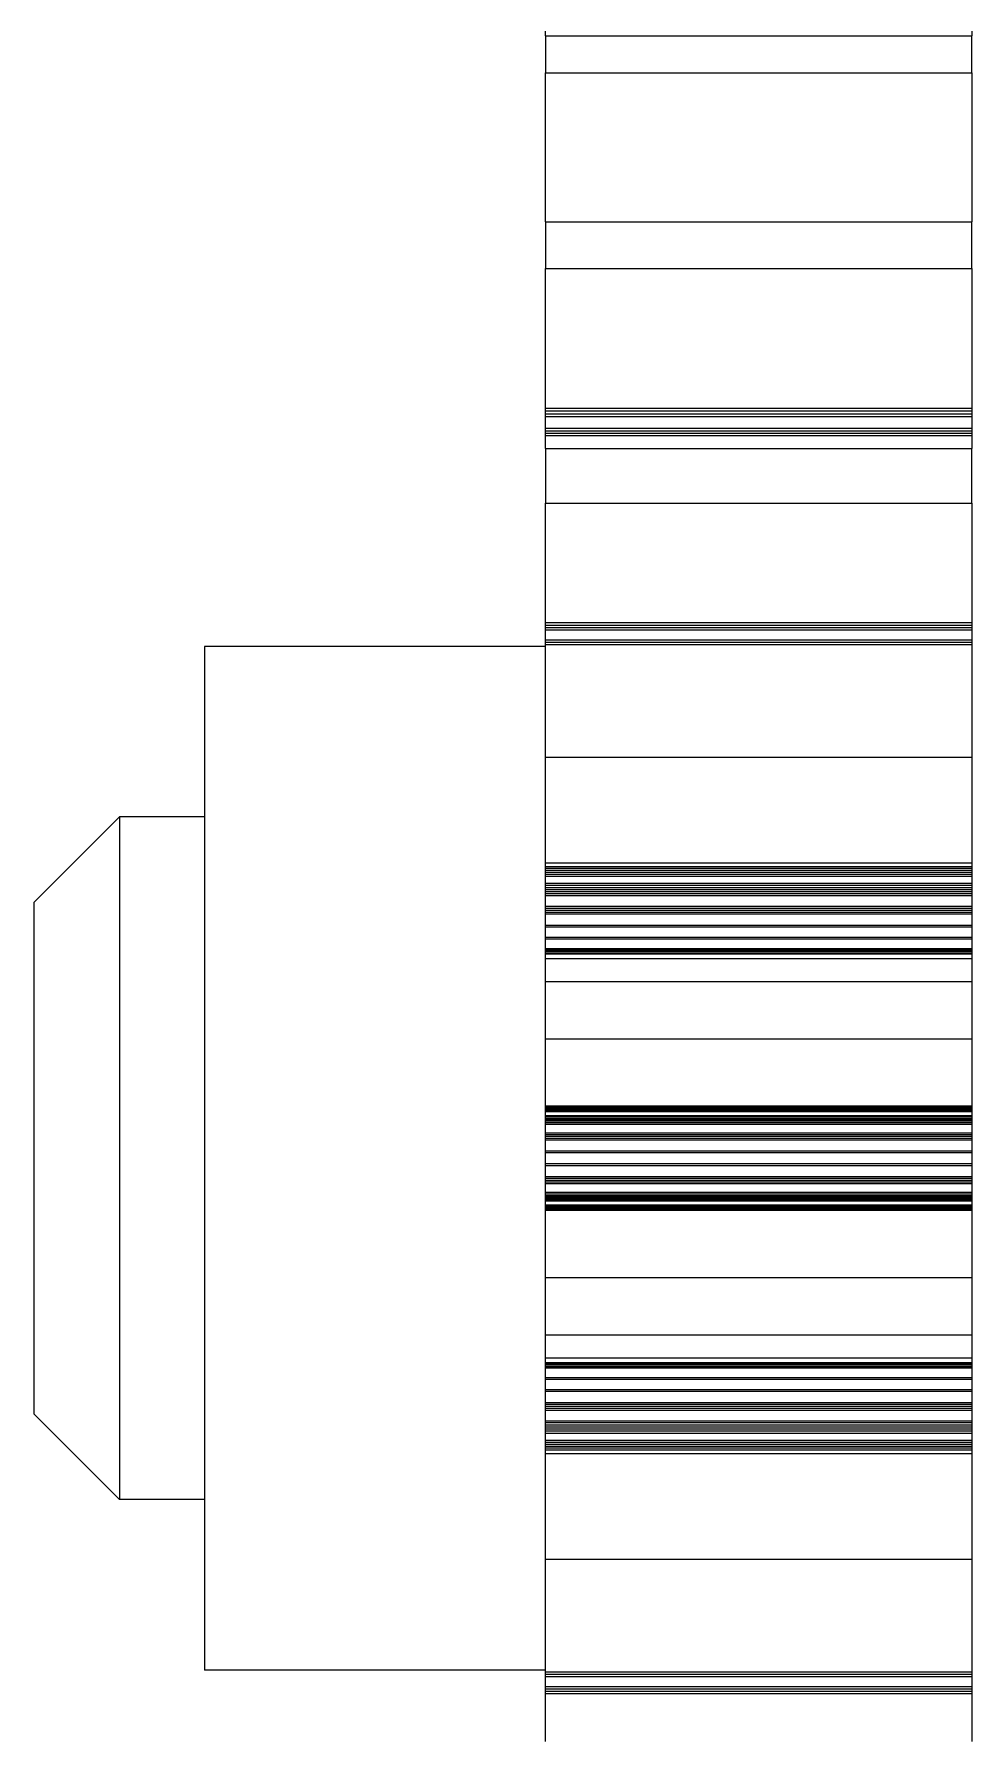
# Model space of a CAD drawing. Header units: millimetres. Extents: x 278858 to 279223, y 218711 to 219074.
# Drawn here: x 279146.13 to 279157.13, y 218914.02 to 218934.01 of the extents above; entities that cross this region are included whole.
import ezdxf

# ---------------------------------------------------------------- set-up
doc = ezdxf.new("R2010")
doc.units = ezdxf.units.MM
doc.header["$LTSCALE"] = 2
doc.layers.add('AM_9', color=251, linetype='Continuous', lineweight=15)

msp = doc.modelspace()

# ---------------------------------------------------------------- linework, layer by layer
at = {"layer": 'AM_9'}
for p, q in [((279152.131, 218933.995), (279152.131, 218934.039)), ((279152.131, 218933.986), (279152.131, 218933.995)), ((279152.131, 218933.986), (279152.131, 218933.552)), ((279152.131, 218933.986), (279157.131, 218933.986)), ((279157.131, 218934.039), (279157.131, 218933.995)), ((279157.131, 218933.995), (279157.131, 218933.986)), ((279157.131, 218933.552), (279157.131, 218933.986)), ((279152.131, 218933.48), (279152.131, 218933.552)), ((279152.131, 218933.552), (279157.131, 218933.552)), ((279152.131, 218933.409), (279152.131, 218933.48)), ((279157.131, 218933.552), (279157.131, 218933.48)), ((279157.131, 218933.48), (279157.131, 218933.409)), ((279152.131, 218933.34), (279152.131, 218933.409)), ((279152.131, 218933.272), (279152.131, 218933.34)), ((279157.131, 218933.409), (279157.131, 218933.34)), ((279157.131, 218933.34), (279157.131, 218933.272)), ((279152.131, 218933.206), (279152.131, 218933.272)), ((279152.131, 218933.141), (279152.131, 218933.206)), ((279152.131, 218933.077), (279152.131, 218933.141)), ((279152.131, 218933.015), (279152.131, 218933.077)), ((279157.131, 218933.272), (279157.131, 218933.206)), ((279157.131, 218933.206), (279157.131, 218933.141)), ((279157.131, 218933.141), (279157.131, 218933.077)), ((279157.131, 218933.077), (279157.131, 218933.015)), ((279152.131, 218932.954), (279152.131, 218933.015)), ((279152.131, 218932.895), (279152.131, 218932.954)), ((279152.131, 218932.837), (279152.131, 218932.895)), ((279157.131, 218933.015), (279157.131, 218932.954)), ((279157.131, 218932.954), (279157.131, 218932.895)), ((279157.131, 218932.895), (279157.131, 218932.837)), ((279152.131, 218932.781), (279152.131, 218932.837)), ((279152.131, 218932.726), (279152.131, 218932.781)), ((279152.131, 218932.673), (279152.131, 218932.726)), ((279157.131, 218932.837), (279157.131, 218932.781)), ((279157.131, 218932.781), (279157.131, 218932.726)), ((279157.131, 218932.726), (279157.131, 218932.673)), ((279152.131, 218932.621), (279152.131, 218932.673)), ((279152.131, 218932.57), (279152.131, 218932.621)), ((279152.131, 218932.521), (279152.131, 218932.57)), ((279152.131, 218932.474), (279152.131, 218932.521)), ((279157.131, 218932.673), (279157.131, 218932.621)), ((279157.131, 218932.621), (279157.131, 218932.57)), ((279157.131, 218932.57), (279157.131, 218932.521)), ((279157.131, 218932.521), (279157.131, 218932.474)), ((279152.131, 218932.427), (279152.131, 218932.474)), ((279152.131, 218932.382), (279152.131, 218932.427)), ((279152.131, 218932.339), (279152.131, 218932.382)), ((279152.131, 218932.297), (279152.131, 218932.339)), ((279152.131, 218932.256), (279152.131, 218932.297)), ((279157.131, 218932.474), (279157.131, 218932.427)), ((279157.131, 218932.427), (279157.131, 218932.382)), ((279157.131, 218932.382), (279157.131, 218932.339)), ((279157.131, 218932.339), (279157.131, 218932.297)), ((279157.131, 218932.297), (279157.131, 218932.256)), ((279152.131, 218932.217), (279152.131, 218932.256)), ((279152.131, 218932.179), (279152.131, 218932.217)), ((279152.131, 218932.143), (279152.131, 218932.179)), ((279152.131, 218932.108), (279152.131, 218932.143)), ((279152.131, 218932.074), (279152.131, 218932.108)), ((279157.131, 218932.256), (279157.131, 218932.217)), ((279157.131, 218932.217), (279157.131, 218932.179)), ((279157.131, 218932.179), (279157.131, 218932.143)), ((279157.131, 218932.143), (279157.131, 218932.108)), ((279157.131, 218932.108), (279157.131, 218932.074)), ((279152.131, 218932.042), (279152.131, 218932.074)), ((279152.131, 218932.011), (279152.131, 218932.042)), ((279152.131, 218931.982), (279152.131, 218932.011)), ((279152.131, 218931.953), (279152.131, 218931.982)), ((279152.131, 218931.926), (279152.131, 218931.953)), ((279152.131, 218931.901), (279152.131, 218931.926)), ((279152.131, 218931.877), (279152.131, 218931.901)), ((279157.131, 218932.074), (279157.131, 218932.042)), ((279157.131, 218932.042), (279157.131, 218932.011)), ((279157.131, 218932.011), (279157.131, 218931.982)), ((279157.131, 218931.982), (279157.131, 218931.953)), ((279157.131, 218931.953), (279157.131, 218931.926)), ((279157.131, 218931.926), (279157.131, 218931.901)), ((279157.131, 218931.901), (279157.131, 218931.877)), ((279152.131, 218931.854), (279152.131, 218931.877)), ((279152.131, 218931.832), (279152.131, 218931.854)), ((279152.131, 218931.812), (279152.131, 218931.832)), ((279152.131, 218931.806), (279152.131, 218931.812)), ((279152.131, 218931.806), (279152.131, 218931.258)), ((279152.131, 218931.806), (279157.131, 218931.806)), ((279157.131, 218931.877), (279157.131, 218931.854)), ((279157.131, 218931.854), (279157.131, 218931.832)), ((279157.131, 218931.832), (279157.131, 218931.812)), ((279157.131, 218931.812), (279157.131, 218931.806)), ((279157.131, 218931.258), (279157.131, 218931.806)), ((279152.131, 218931.189), (279152.131, 218931.258)), ((279152.131, 218931.258), (279157.131, 218931.258)), ((279152.131, 218931.123), (279152.131, 218931.189)), ((279152.131, 218931.058), (279152.131, 218931.123)), ((279157.131, 218931.258), (279157.131, 218931.189)), ((279157.131, 218931.189), (279157.131, 218931.123)), ((279157.131, 218931.123), (279157.131, 218931.058)), ((279152.131, 218930.994), (279152.131, 218931.058)), ((279152.131, 218930.932), (279152.131, 218930.994)), ((279152.131, 218930.871), (279152.131, 218930.932)), ((279157.131, 218931.058), (279157.131, 218930.994)), ((279157.131, 218930.994), (279157.131, 218930.932)), ((279157.131, 218930.932), (279157.131, 218930.871)), ((279152.131, 218930.812), (279152.131, 218930.871)), ((279152.131, 218930.754), (279152.131, 218930.812)), ((279152.131, 218930.698), (279152.131, 218930.754)), ((279152.131, 218930.643), (279152.131, 218930.698)), ((279157.131, 218930.871), (279157.131, 218930.812)), ((279157.131, 218930.812), (279157.131, 218930.754)), ((279157.131, 218930.754), (279157.131, 218930.698)), ((279157.131, 218930.698), (279157.131, 218930.643)), ((279152.131, 218930.59), (279152.131, 218930.643)), ((279152.131, 218930.538), (279152.131, 218930.59)), ((279152.131, 218930.488), (279152.131, 218930.538)), ((279152.131, 218930.439), (279152.131, 218930.488)), ((279157.131, 218930.643), (279157.131, 218930.59)), ((279157.131, 218930.59), (279157.131, 218930.538)), ((279157.131, 218930.538), (279157.131, 218930.488)), ((279157.131, 218930.488), (279157.131, 218930.439)), ((279152.131, 218930.391), (279152.131, 218930.439)), ((279152.131, 218930.345), (279152.131, 218930.391)), ((279152.131, 218930.301), (279152.131, 218930.345)), ((279152.131, 218930.257), (279152.131, 218930.301)), ((279157.131, 218930.439), (279157.131, 218930.391)), ((279157.131, 218930.391), (279157.131, 218930.345)), ((279157.131, 218930.345), (279157.131, 218930.301)), ((279157.131, 218930.301), (279157.131, 218930.257)), ((279152.131, 218930.215), (279152.131, 218930.257)), ((279152.131, 218930.175), (279152.131, 218930.215)), ((279152.131, 218930.136), (279152.131, 218930.175)), ((279152.131, 218930.098), (279152.131, 218930.136)), ((279152.131, 218930.062), (279152.131, 218930.098)), ((279157.131, 218930.257), (279157.131, 218930.215)), ((279157.131, 218930.215), (279157.131, 218930.175)), ((279157.131, 218930.175), (279157.131, 218930.136)), ((279157.131, 218930.136), (279157.131, 218930.098)), ((279157.131, 218930.098), (279157.131, 218930.062)), ((279152.131, 218930.027), (279152.131, 218930.062)), ((279152.131, 218929.993), (279152.131, 218930.027)), ((279152.131, 218929.961), (279152.131, 218929.993)), ((279152.131, 218929.93), (279152.131, 218929.961)), ((279152.131, 218929.9), (279152.131, 218929.93)), ((279152.131, 218929.872), (279152.131, 218929.9)), ((279157.131, 218930.062), (279157.131, 218930.027)), ((279157.131, 218930.027), (279157.131, 218929.993)), ((279157.131, 218929.993), (279157.131, 218929.961)), ((279157.131, 218929.961), (279157.131, 218929.93)), ((279157.131, 218929.93), (279157.131, 218929.9)), ((279157.131, 218929.9), (279157.131, 218929.872)), ((279152.131, 218929.844), (279152.131, 218929.872)), ((279152.131, 218929.818), (279152.131, 218929.844)), ((279152.131, 218929.794), (279152.131, 218929.818)), ((279152.131, 218929.77), (279152.131, 218929.794)), ((279152.131, 218929.748), (279152.131, 218929.77)), ((279152.131, 218929.727), (279152.131, 218929.748)), ((279152.131, 218929.707), (279152.131, 218929.727)), ((279152.131, 218929.689), (279152.131, 218929.707)), ((279152.131, 218929.671), (279152.131, 218929.689)), ((279157.131, 218929.872), (279157.131, 218929.844)), ((279157.131, 218929.844), (279157.131, 218929.818)), ((279157.131, 218929.818), (279157.131, 218929.794)), ((279157.131, 218929.794), (279157.131, 218929.77)), ((279157.131, 218929.77), (279157.131, 218929.748)), ((279157.131, 218929.748), (279157.131, 218929.727)), ((279157.131, 218929.727), (279157.131, 218929.707)), ((279157.131, 218929.707), (279157.131, 218929.689)), ((279157.131, 218929.689), (279157.131, 218929.671)), ((279152.131, 218929.655), (279152.131, 218929.671)), ((279152.131, 218929.622), (279152.131, 218929.655)), ((279152.131, 218929.587), (279152.131, 218929.622)), ((279152.131, 218929.622), (279157.131, 218929.622)), ((279152.131, 218929.554), (279152.131, 218929.587)), ((279152.131, 218929.587), (279157.131, 218929.587)), ((279152.131, 218929.522), (279152.131, 218929.554)), ((279152.131, 218929.554), (279157.131, 218929.554)), ((279152.131, 218929.418), (279152.131, 218929.522)), ((279152.131, 218929.522), (279157.131, 218929.522)), ((279157.131, 218929.671), (279157.131, 218929.655)), ((279157.131, 218929.655), (279157.131, 218929.622)), ((279157.131, 218929.622), (279157.131, 218929.587)), ((279157.131, 218929.587), (279157.131, 218929.554)), ((279157.131, 218929.554), (279157.131, 218929.522)), ((279157.131, 218929.522), (279157.131, 218929.418)), ((279152.131, 218929.386), (279152.131, 218929.418)), ((279152.131, 218929.355), (279152.131, 218929.386)), ((279152.131, 218929.386), (279157.131, 218929.386)), ((279152.131, 218929.327), (279152.131, 218929.355)), ((279152.131, 218929.355), (279157.131, 218929.355)), ((279152.131, 218929.301), (279152.131, 218929.327)), ((279152.131, 218929.327), (279157.131, 218929.327)), ((279152.131, 218929.147), (279152.131, 218929.301)), ((279152.131, 218929.301), (279157.131, 218929.301)), ((279157.131, 218929.418), (279157.131, 218929.386)), ((279157.131, 218929.386), (279157.131, 218929.355)), ((279157.131, 218929.355), (279157.131, 218929.327)), ((279157.131, 218929.327), (279157.131, 218929.301)), ((279157.131, 218929.301), (279157.131, 218929.147)), ((279152.131, 218929.146), (279152.131, 218929.147)), ((279152.131, 218929.147), (279157.131, 218929.147)), ((279152.131, 218929.146), (279152.131, 218928.507)), ((279152.131, 218929.146), (279157.131, 218929.146)), ((279157.131, 218929.147), (279157.131, 218929.146)), ((279157.131, 218928.507), (279157.131, 218929.146)), ((279152.131, 218928.446), (279152.131, 218928.507)), ((279152.131, 218928.507), (279157.131, 218928.507)), ((279157.131, 218928.507), (279157.131, 218928.446)), ((279152.131, 218928.386), (279152.131, 218928.446)), ((279152.131, 218928.328), (279152.131, 218928.386)), ((279152.131, 218928.271), (279152.131, 218928.328)), ((279157.131, 218928.446), (279157.131, 218928.386)), ((279157.131, 218928.386), (279157.131, 218928.328)), ((279157.131, 218928.328), (279157.131, 218928.271)), ((279152.131, 218928.216), (279152.131, 218928.271)), ((279152.131, 218928.163), (279152.131, 218928.216)), ((279152.131, 218928.11), (279152.131, 218928.163)), ((279152.131, 218928.06), (279152.131, 218928.11)), ((279157.131, 218928.271), (279157.131, 218928.216)), ((279157.131, 218928.216), (279157.131, 218928.163)), ((279157.131, 218928.163), (279157.131, 218928.11)), ((279157.131, 218928.11), (279157.131, 218928.06)), ((279152.131, 218914.028), (279152.131, 218928.06)), ((279152.131, 218927.962), (279152.131, 218928.01)), ((279152.131, 218927.916), (279152.131, 218927.962)), ((279152.131, 218927.871), (279152.131, 218927.916)), ((279157.131, 218928.06), (279157.131, 218928.01)), ((279157.131, 218928.01), (279157.131, 218927.962)), ((279157.131, 218927.962), (279157.131, 218927.916)), ((279157.131, 218927.916), (279157.131, 218927.871)), ((279152.131, 218927.827), (279152.131, 218927.871)), ((279152.131, 218927.785), (279152.131, 218927.827)), ((279152.131, 218927.744), (279152.131, 218927.785)), ((279152.131, 218927.704), (279152.131, 218927.744)), ((279152.131, 218927.666), (279152.131, 218927.704)), ((279157.131, 218927.871), (279157.131, 218914.29)), ((279157.131, 218927.827), (279157.131, 218927.785)), ((279157.131, 218927.785), (279157.131, 218927.744)), ((279157.131, 218927.744), (279157.131, 218927.704)), ((279157.131, 218927.704), (279157.131, 218927.666)), ((279152.131, 218927.629), (279152.131, 218927.666)), ((279152.131, 218927.593), (279152.131, 218927.629)), ((279152.131, 218927.559), (279152.131, 218927.593)), ((279152.131, 218927.526), (279152.131, 218927.559)), ((279152.131, 218927.494), (279152.131, 218927.526)), ((279152.131, 218927.464), (279152.131, 218927.494)), ((279157.131, 218927.666), (279157.131, 218927.629)), ((279157.131, 218927.629), (279157.131, 218927.593)), ((279157.131, 218927.593), (279157.131, 218927.559)), ((279157.131, 218927.559), (279157.131, 218927.526)), ((279157.131, 218927.526), (279157.131, 218927.494)), ((279157.131, 218927.494), (279157.131, 218927.464)), ((279152.131, 218927.434), (279152.131, 218927.464)), ((279152.131, 218927.406), (279152.131, 218927.434)), ((279152.131, 218927.379), (279152.131, 218927.406)), ((279152.131, 218927.354), (279152.131, 218927.379)), ((279152.131, 218927.329), (279152.131, 218927.354)), ((279152.131, 218927.306), (279152.131, 218927.329)), ((279152.131, 218927.284), (279152.131, 218927.306)), ((279152.131, 218927.262), (279152.131, 218927.284)), ((279157.131, 218927.464), (279157.131, 218927.434)), ((279157.131, 218927.434), (279157.131, 218927.406)), ((279157.131, 218927.406), (279157.131, 218927.379)), ((279157.131, 218927.379), (279157.131, 218927.354)), ((279157.131, 218927.354), (279157.131, 218927.329)), ((279157.131, 218927.329), (279157.131, 218927.306)), ((279157.131, 218927.306), (279157.131, 218927.284)), ((279157.131, 218927.284), (279157.131, 218927.262)), ((279152.131, 218927.242), (279152.131, 218927.262)), ((279152.131, 218927.223), (279152.131, 218927.242)), ((279152.131, 218927.206), (279152.131, 218927.223)), ((279152.131, 218927.189), (279152.131, 218927.206)), ((279152.131, 218927.173), (279152.131, 218927.189)), ((279152.131, 218927.158), (279152.131, 218927.173)), ((279152.131, 218927.144), (279152.131, 218927.158)), ((279152.131, 218927.131), (279152.131, 218927.144)), ((279152.131, 218927.106), (279152.131, 218927.131)), ((279152.131, 218927.077), (279152.131, 218927.106)), ((279152.131, 218927.106), (279157.131, 218927.106)), ((279157.131, 218927.262), (279157.131, 218927.242)), ((279157.131, 218927.242), (279157.131, 218927.223)), ((279157.131, 218927.223), (279157.131, 218927.206)), ((279157.131, 218927.206), (279157.131, 218927.189)), ((279157.131, 218927.189), (279157.131, 218927.173)), ((279157.131, 218927.173), (279157.131, 218927.158)), ((279157.131, 218927.158), (279157.131, 218927.144)), ((279157.131, 218927.144), (279157.131, 218927.131)), ((279157.131, 218927.131), (279157.131, 218927.106)), ((279157.131, 218927.106), (279157.131, 218927.077)), ((279152.131, 218927.049), (279152.131, 218927.077)), ((279152.131, 218927.077), (279157.131, 218927.077)), ((279152.131, 218927.023), (279152.131, 218927.049)), ((279152.131, 218927.049), (279157.131, 218927.049)), ((279152.131, 218926.932), (279152.131, 218927.023)), ((279152.131, 218927.023), (279157.131, 218927.023)), ((279152.131, 218926.904), (279152.131, 218926.932)), ((279152.131, 218926.876), (279152.131, 218926.904)), ((279152.131, 218926.904), (279157.131, 218926.904)), ((279157.131, 218927.077), (279157.131, 218927.049)), ((279157.131, 218927.049), (279157.131, 218927.023)), ((279157.131, 218927.023), (279157.131, 218926.932)), ((279157.131, 218926.932), (279157.131, 218926.904)), ((279157.131, 218926.904), (279157.131, 218926.876)), ((279148.131, 218926.828), (279148.131, 218914.828)), ((279152.131, 218926.828), (279148.131, 218926.828)), ((279148.131, 218926.828), (279148.131, 218914.828)), ((279152.131, 218926.85), (279152.131, 218926.876)), ((279152.131, 218926.876), (279157.131, 218926.876)), ((279152.131, 218926.828), (279152.131, 218926.85)), ((279152.131, 218926.85), (279157.131, 218926.85)), ((279157.131, 218926.876), (279157.131, 218926.85)), ((279157.131, 218926.85), (279157.131, 218926.828)), ((279152.131, 218925.53), (279157.131, 218925.53)), ((279152.131, 218925.53), (279157.131, 218925.53)), ((279152.131, 218925.53), (279157.131, 218925.53)), ((279152.131, 218925.53), (279157.131, 218925.53)), ((279146.131, 218923.828), (279147.131, 218924.828)), ((279146.131, 218923.828), (279147.131, 218924.828)), ((279146.131, 218923.828), (279147.131, 218924.828)), ((279147.131, 218924.828), (279147.131, 218916.828)), ((279148.131, 218924.828), (279147.131, 218924.828)), ((279147.131, 218924.828), (279147.131, 218916.828)), ((279148.131, 218924.828), (279147.131, 218924.828)), ((279147.131, 218924.828), (279147.131, 218916.828)), ((279152.131, 218924.289), (279157.131, 218924.289)), ((279152.131, 218924.289), (279157.131, 218924.289)), ((279152.131, 218924.289), (279157.131, 218924.289)), ((279152.131, 218924.289), (279157.131, 218924.289)), ((279152.131, 218924.248), (279157.131, 218924.248)), ((279152.131, 218924.248), (279157.131, 218924.248)), ((279152.131, 218924.248), (279157.131, 218924.248)), ((279152.131, 218924.248), (279157.131, 218924.248)), ((279152.131, 218924.226), (279157.131, 218924.226)), ((279152.131, 218924.226), (279157.131, 218924.226)), ((279152.131, 218924.226), (279157.131, 218924.226)), ((279152.131, 218924.226), (279157.131, 218924.226)), ((279152.131, 218924.203), (279157.131, 218924.203)), ((279152.131, 218924.203), (279157.131, 218924.203)), ((279152.131, 218924.203), (279157.131, 218924.203)), ((279152.131, 218924.203), (279157.131, 218924.203)), ((279152.131, 218924.18), (279157.131, 218924.18)), ((279152.131, 218924.18), (279157.131, 218924.18)), ((279152.131, 218924.18), (279157.131, 218924.18)), ((279152.131, 218924.18), (279157.131, 218924.18)), ((279152.131, 218924.156), (279157.131, 218924.156)), ((279152.131, 218924.156), (279157.131, 218924.156)), ((279152.131, 218924.156), (279157.131, 218924.156)), ((279152.131, 218924.156), (279157.131, 218924.156)), ((279152.131, 218924.133), (279157.131, 218924.133)), ((279152.131, 218924.133), (279157.131, 218924.133)), ((279152.131, 218924.133), (279157.131, 218924.133)), ((279152.131, 218924.133), (279157.131, 218924.133)), ((279152.131, 218924.052), (279157.131, 218924.052)), ((279152.131, 218924.052), (279157.131, 218924.052)), ((279152.131, 218924.052), (279157.131, 218924.052)), ((279152.131, 218924.052), (279157.131, 218924.052)), ((279152.131, 218924.027), (279157.131, 218924.027)), ((279152.131, 218924.027), (279157.131, 218924.027)), ((279152.131, 218924.027), (279157.131, 218924.027)), ((279152.131, 218924.027), (279157.131, 218924.027)), ((279152.131, 218924.002), (279157.131, 218924.002)), ((279152.131, 218924.002), (279157.131, 218924.002)), ((279152.131, 218924.002), (279157.131, 218924.002)), ((279152.131, 218924.002), (279157.131, 218924.002)), ((279152.131, 218923.977), (279157.131, 218923.977)), ((279152.131, 218923.977), (279157.131, 218923.977)), ((279152.131, 218923.977), (279157.131, 218923.977)), ((279152.131, 218923.977), (279157.131, 218923.977)), ((279152.131, 218923.953), (279157.131, 218923.953)), ((279152.131, 218923.953), (279157.131, 218923.953)), ((279152.131, 218923.953), (279157.131, 218923.953)), ((279152.131, 218923.953), (279157.131, 218923.953)), ((279152.131, 218923.929), (279157.131, 218923.929)), ((279152.131, 218923.929), (279157.131, 218923.929)), ((279152.131, 218923.929), (279157.131, 218923.929)), ((279152.131, 218923.929), (279157.131, 218923.929)), ((279152.131, 218923.906), (279157.131, 218923.906)), ((279152.131, 218923.906), (279157.131, 218923.906)), ((279152.131, 218923.906), (279157.131, 218923.906)), ((279152.131, 218923.906), (279157.131, 218923.906)), ((279146.131, 218917.828), (279146.131, 218923.828)), ((279152.131, 218923.784), (279157.131, 218923.784)), ((279152.131, 218923.784), (279157.131, 218923.784)), ((279152.131, 218923.784), (279157.131, 218923.784)), ((279152.131, 218923.784), (279157.131, 218923.784)), ((279152.131, 218923.759), (279157.131, 218923.759)), ((279152.131, 218923.759), (279157.131, 218923.759)), ((279152.131, 218923.759), (279157.131, 218923.759)), ((279152.131, 218923.759), (279157.131, 218923.759)), ((279152.131, 218923.736), (279157.131, 218923.736)), ((279152.131, 218923.736), (279157.131, 218923.736)), ((279152.131, 218923.736), (279157.131, 218923.736)), ((279152.131, 218923.736), (279157.131, 218923.736)), ((279152.131, 218923.713), (279157.131, 218923.713)), ((279152.131, 218923.713), (279157.131, 218923.713)), ((279152.131, 218923.713), (279157.131, 218923.713)), ((279152.131, 218923.713), (279157.131, 218923.713)), ((279152.131, 218923.692), (279157.131, 218923.692)), ((279152.131, 218923.692), (279157.131, 218923.692)), ((279152.131, 218923.692), (279157.131, 218923.692)), ((279152.131, 218923.692), (279157.131, 218923.692)), ((279152.131, 218923.561), (279157.131, 218923.561)), ((279152.131, 218923.561), (279157.131, 218923.561)), ((279152.131, 218923.561), (279157.131, 218923.561)), ((279152.131, 218923.561), (279157.131, 218923.561)), ((279152.131, 218923.54), (279157.131, 218923.54)), ((279152.131, 218923.54), (279157.131, 218923.54)), ((279152.131, 218923.54), (279157.131, 218923.54)), ((279152.131, 218923.54), (279157.131, 218923.54)), ((279152.131, 218923.419), (279157.131, 218923.419)), ((279152.131, 218923.419), (279157.131, 218923.419)), ((279152.131, 218923.419), (279157.131, 218923.419)), ((279152.131, 218923.419), (279157.131, 218923.419)), ((279152.131, 218923.399), (279157.131, 218923.399)), ((279152.131, 218923.399), (279157.131, 218923.399)), ((279152.131, 218923.399), (279157.131, 218923.399)), ((279152.131, 218923.399), (279157.131, 218923.399)), ((279152.131, 218923.288), (279157.131, 218923.288)), ((279152.131, 218923.288), (279157.131, 218923.288)), ((279152.131, 218923.288), (279157.131, 218923.288)), ((279152.131, 218923.288), (279157.131, 218923.288)), ((279152.131, 218923.27), (279157.131, 218923.27)), ((279152.131, 218923.27), (279157.131, 218923.27)), ((279152.131, 218923.27), (279157.131, 218923.27)), ((279152.131, 218923.27), (279157.131, 218923.27)), ((279152.131, 218923.253), (279157.131, 218923.253)), ((279152.131, 218923.253), (279157.131, 218923.253)), ((279152.131, 218923.253), (279157.131, 218923.253)), ((279152.131, 218923.253), (279157.131, 218923.253)), ((279152.131, 218923.237), (279157.131, 218923.237)), ((279152.131, 218923.237), (279157.131, 218923.237)), ((279152.131, 218923.237), (279157.131, 218923.237)), ((279152.131, 218923.237), (279157.131, 218923.237)), ((279152.131, 218923.223), (279157.131, 218923.223)), ((279152.131, 218923.223), (279157.131, 218923.223)), ((279152.131, 218923.223), (279157.131, 218923.223)), ((279152.131, 218923.223), (279157.131, 218923.223)), ((279152.131, 218923.168), (279157.131, 218923.168)), ((279152.131, 218923.168), (279157.131, 218923.168)), ((279152.131, 218923.168), (279157.131, 218923.168)), ((279152.131, 218923.168), (279157.131, 218923.168)), ((279152.131, 218922.899), (279157.131, 218922.899)), ((279152.131, 218922.899), (279157.131, 218922.899)), ((279152.131, 218922.899), (279157.131, 218922.899)), ((279152.131, 218922.899), (279157.131, 218922.899)), ((279152.131, 218922.228), (279157.131, 218922.228)), ((279152.131, 218922.228), (279157.131, 218922.228)), ((279152.131, 218922.228), (279157.131, 218922.228)), ((279152.131, 218922.228), (279157.131, 218922.228)), ((279152.131, 218921.44), (279157.131, 218921.44)), ((279152.131, 218921.44), (279157.131, 218921.44)), ((279152.131, 218921.44), (279157.131, 218921.44)), ((279152.131, 218921.44), (279157.131, 218921.44)), ((279152.131, 218921.429), (279157.131, 218921.429)), ((279152.131, 218921.429), (279157.131, 218921.429)), ((279152.131, 218921.429), (279157.131, 218921.429)), ((279152.131, 218921.429), (279157.131, 218921.429)), ((279152.131, 218921.421), (279157.131, 218921.421)), ((279152.131, 218921.421), (279157.131, 218921.421)), ((279152.131, 218921.421), (279157.131, 218921.421)), ((279152.131, 218921.421), (279157.131, 218921.421)), ((279152.131, 218921.412), (279157.131, 218921.412)), ((279152.131, 218921.412), (279157.131, 218921.412)), ((279152.131, 218921.412), (279157.131, 218921.412)), ((279152.131, 218921.412), (279157.131, 218921.412)), ((279152.131, 218921.401), (279157.131, 218921.401)), ((279152.131, 218921.401), (279157.131, 218921.401)), ((279152.131, 218921.401), (279157.131, 218921.401)), ((279152.131, 218921.401), (279157.131, 218921.401)), ((279152.131, 218921.389), (279157.131, 218921.389)), ((279152.131, 218921.389), (279157.131, 218921.389)), ((279152.131, 218921.389), (279157.131, 218921.389)), ((279152.131, 218921.389), (279157.131, 218921.389)), ((279152.131, 218921.377), (279157.131, 218921.377)), ((279152.131, 218921.377), (279157.131, 218921.377)), ((279152.131, 218921.377), (279157.131, 218921.377)), ((279152.131, 218921.377), (279157.131, 218921.377)), ((279152.131, 218921.33), (279157.131, 218921.33)), ((279152.131, 218921.33), (279157.131, 218921.33)), ((279152.131, 218921.33), (279157.131, 218921.33)), ((279152.131, 218921.33), (279157.131, 218921.33)), ((279152.131, 218921.315), (279157.131, 218921.315)), ((279152.131, 218921.315), (279157.131, 218921.315)), ((279152.131, 218921.315), (279157.131, 218921.315)), ((279152.131, 218921.315), (279157.131, 218921.315)), ((279152.131, 218921.299), (279157.131, 218921.299)), ((279152.131, 218921.299), (279157.131, 218921.299)), ((279152.131, 218921.299), (279157.131, 218921.299)), ((279152.131, 218921.299), (279157.131, 218921.299)), ((279152.131, 218921.282), (279157.131, 218921.282)), ((279152.131, 218921.282), (279157.131, 218921.282)), ((279152.131, 218921.282), (279157.131, 218921.282)), ((279152.131, 218921.282), (279157.131, 218921.282)), ((279152.131, 218921.264), (279157.131, 218921.264)), ((279152.131, 218921.264), (279157.131, 218921.264)), ((279152.131, 218921.264), (279157.131, 218921.264)), ((279152.131, 218921.264), (279157.131, 218921.264)), ((279152.131, 218921.246), (279157.131, 218921.246)), ((279152.131, 218921.246), (279157.131, 218921.246)), ((279152.131, 218921.246), (279157.131, 218921.246)), ((279152.131, 218921.246), (279157.131, 218921.246)), ((279152.131, 218921.227), (279157.131, 218921.227)), ((279152.131, 218921.227), (279157.131, 218921.227)), ((279152.131, 218921.227), (279157.131, 218921.227)), ((279152.131, 218921.227), (279157.131, 218921.227)), ((279152.131, 218921.127), (279157.131, 218921.127)), ((279152.131, 218921.127), (279157.131, 218921.127)), ((279152.131, 218921.127), (279157.131, 218921.127)), ((279152.131, 218921.127), (279157.131, 218921.127)), ((279152.131, 218921.106), (279157.131, 218921.106)), ((279152.131, 218921.106), (279157.131, 218921.106)), ((279152.131, 218921.106), (279157.131, 218921.106)), ((279152.131, 218921.106), (279157.131, 218921.106)), ((279152.131, 218921.086), (279157.131, 218921.086)), ((279152.131, 218921.086), (279157.131, 218921.086)), ((279152.131, 218921.086), (279157.131, 218921.086)), ((279152.131, 218921.086), (279157.131, 218921.086)), ((279152.131, 218921.064), (279157.131, 218921.064)), ((279152.131, 218921.064), (279157.131, 218921.064)), ((279152.131, 218921.064), (279157.131, 218921.064)), ((279152.131, 218921.064), (279157.131, 218921.064)), ((279152.131, 218921.043), (279157.131, 218921.043)), ((279152.131, 218921.043), (279157.131, 218921.043)), ((279152.131, 218921.043), (279157.131, 218921.043)), ((279152.131, 218921.043), (279157.131, 218921.043)), ((279152.131, 218920.915), (279157.131, 218920.915)), ((279152.131, 218920.915), (279157.131, 218920.915)), ((279152.131, 218920.915), (279157.131, 218920.915)), ((279152.131, 218920.915), (279157.131, 218920.915)), ((279152.131, 218920.893), (279157.131, 218920.893)), ((279152.131, 218920.893), (279157.131, 218920.893)), ((279152.131, 218920.893), (279157.131, 218920.893)), ((279152.131, 218920.893), (279157.131, 218920.893)), ((279152.131, 218920.764), (279157.131, 218920.764)), ((279152.131, 218920.764), (279157.131, 218920.764)), ((279152.131, 218920.764), (279157.131, 218920.764)), ((279152.131, 218920.764), (279157.131, 218920.764)), ((279152.131, 218920.742), (279157.131, 218920.742)), ((279152.131, 218920.742), (279157.131, 218920.742)), ((279152.131, 218920.742), (279157.131, 218920.742)), ((279152.131, 218920.742), (279157.131, 218920.742)), ((279152.131, 218920.614), (279157.131, 218920.614)), ((279152.131, 218920.614), (279157.131, 218920.614)), ((279152.131, 218920.614), (279157.131, 218920.614)), ((279152.131, 218920.614), (279157.131, 218920.614)), ((279152.131, 218920.592), (279157.131, 218920.592)), ((279152.131, 218920.592), (279157.131, 218920.592)), ((279152.131, 218920.592), (279157.131, 218920.592)), ((279152.131, 218920.592), (279157.131, 218920.592)), ((279152.131, 218920.571), (279157.131, 218920.571)), ((279152.131, 218920.571), (279157.131, 218920.571)), ((279152.131, 218920.571), (279157.131, 218920.571)), ((279152.131, 218920.571), (279157.131, 218920.571)), ((279152.131, 218920.55), (279157.131, 218920.55)), ((279152.131, 218920.55), (279157.131, 218920.55)), ((279152.131, 218920.55), (279157.131, 218920.55)), ((279152.131, 218920.55), (279157.131, 218920.55)), ((279152.131, 218920.53), (279157.131, 218920.53)), ((279152.131, 218920.53), (279157.131, 218920.53)), ((279152.131, 218920.53), (279157.131, 218920.53)), ((279152.131, 218920.53), (279157.131, 218920.53)), ((279152.131, 218920.429), (279157.131, 218920.429)), ((279152.131, 218920.429), (279157.131, 218920.429)), ((279152.131, 218920.429), (279157.131, 218920.429)), ((279152.131, 218920.429), (279157.131, 218920.429)), ((279152.131, 218920.411), (279157.131, 218920.411)), ((279152.131, 218920.411), (279157.131, 218920.411)), ((279152.131, 218920.411), (279157.131, 218920.411)), ((279152.131, 218920.411), (279157.131, 218920.411)), ((279152.131, 218920.392), (279157.131, 218920.392)), ((279152.131, 218920.392), (279157.131, 218920.392)), ((279152.131, 218920.392), (279157.131, 218920.392)), ((279152.131, 218920.392), (279157.131, 218920.392)), ((279152.131, 218920.375), (279157.131, 218920.375)), ((279152.131, 218920.375), (279157.131, 218920.375)), ((279152.131, 218920.375), (279157.131, 218920.375)), ((279152.131, 218920.375), (279157.131, 218920.375)), ((279152.131, 218920.358), (279157.131, 218920.358)), ((279152.131, 218920.358), (279157.131, 218920.358)), ((279152.131, 218920.358), (279157.131, 218920.358)), ((279152.131, 218920.358), (279157.131, 218920.358)), ((279152.131, 218920.342), (279157.131, 218920.342)), ((279152.131, 218920.342), (279157.131, 218920.342)), ((279152.131, 218920.342), (279157.131, 218920.342)), ((279152.131, 218920.342), (279157.131, 218920.342)), ((279152.131, 218920.327), (279157.131, 218920.327)), ((279152.131, 218920.327), (279157.131, 218920.327)), ((279152.131, 218920.327), (279157.131, 218920.327)), ((279152.131, 218920.327), (279157.131, 218920.327)), ((279152.131, 218920.28), (279157.131, 218920.28)), ((279152.131, 218920.28), (279157.131, 218920.28)), ((279152.131, 218920.28), (279157.131, 218920.28)), ((279152.131, 218920.28), (279157.131, 218920.28)), ((279152.131, 218920.267), (279157.131, 218920.267)), ((279152.131, 218920.267), (279157.131, 218920.267)), ((279152.131, 218920.267), (279157.131, 218920.267)), ((279152.131, 218920.267), (279157.131, 218920.267)), ((279152.131, 218920.256), (279157.131, 218920.256)), ((279152.131, 218920.256), (279157.131, 218920.256)), ((279152.131, 218920.256), (279157.131, 218920.256)), ((279152.131, 218920.256), (279157.131, 218920.256)), ((279152.131, 218920.245), (279157.131, 218920.245)), ((279152.131, 218920.245), (279157.131, 218920.245)), ((279152.131, 218920.245), (279157.131, 218920.245)), ((279152.131, 218920.245), (279157.131, 218920.245)), ((279152.131, 218920.236), (279157.131, 218920.236)), ((279152.131, 218920.236), (279157.131, 218920.236)), ((279152.131, 218920.236), (279157.131, 218920.236)), ((279152.131, 218920.236), (279157.131, 218920.236)), ((279152.131, 218920.228), (279157.131, 218920.228)), ((279152.131, 218920.228), (279157.131, 218920.228)), ((279152.131, 218920.228), (279157.131, 218920.228)), ((279152.131, 218920.228), (279157.131, 218920.228)), ((279152.131, 218920.217), (279157.131, 218920.217)), ((279152.131, 218920.217), (279157.131, 218920.217)), ((279152.131, 218920.217), (279157.131, 218920.217)), ((279152.131, 218920.217), (279157.131, 218920.217)), ((279152.131, 218919.429), (279157.131, 218919.429)), ((279152.131, 218919.429), (279157.131, 218919.429)), ((279152.131, 218919.429), (279157.131, 218919.429)), ((279152.131, 218919.429), (279157.131, 218919.429)), ((279152.131, 218918.757), (279157.131, 218918.757)), ((279152.131, 218918.757), (279157.131, 218918.757)), ((279152.131, 218918.757), (279157.131, 218918.757)), ((279152.131, 218918.757), (279157.131, 218918.757)), ((279152.131, 218918.488), (279157.131, 218918.488)), ((279152.131, 218918.488), (279157.131, 218918.488)), ((279152.131, 218918.488), (279157.131, 218918.488)), ((279152.131, 218918.488), (279157.131, 218918.488)), ((279152.131, 218918.434), (279157.131, 218918.434)), ((279152.131, 218918.434), (279157.131, 218918.434)), ((279152.131, 218918.434), (279157.131, 218918.434)), ((279152.131, 218918.434), (279157.131, 218918.434)), ((279152.131, 218918.42), (279157.131, 218918.42)), ((279152.131, 218918.42), (279157.131, 218918.42)), ((279152.131, 218918.42), (279157.131, 218918.42)), ((279152.131, 218918.42), (279157.131, 218918.42)), ((279152.131, 218918.404), (279157.131, 218918.404)), ((279152.131, 218918.404), (279157.131, 218918.404)), ((279152.131, 218918.404), (279157.131, 218918.404)), ((279152.131, 218918.404), (279157.131, 218918.404)), ((279152.131, 218918.387), (279157.131, 218918.387)), ((279152.131, 218918.387), (279157.131, 218918.387)), ((279152.131, 218918.387), (279157.131, 218918.387)), ((279152.131, 218918.387), (279157.131, 218918.387)), ((279152.131, 218918.369), (279157.131, 218918.369)), ((279152.131, 218918.369), (279157.131, 218918.369)), ((279152.131, 218918.369), (279157.131, 218918.369)), ((279152.131, 218918.369), (279157.131, 218918.369)), ((279152.131, 218918.258), (279157.131, 218918.258)), ((279152.131, 218918.258), (279157.131, 218918.258)), ((279152.131, 218918.258), (279157.131, 218918.258)), ((279152.131, 218918.258), (279157.131, 218918.258)), ((279152.131, 218918.238), (279157.131, 218918.238)), ((279152.131, 218918.238), (279157.131, 218918.238)), ((279152.131, 218918.238), (279157.131, 218918.238)), ((279152.131, 218918.238), (279157.131, 218918.238)), ((279152.131, 218918.117), (279157.131, 218918.117)), ((279152.131, 218918.117), (279157.131, 218918.117)), ((279152.131, 218918.117), (279157.131, 218918.117)), ((279152.131, 218918.117), (279157.131, 218918.117)), ((279152.131, 218918.096), (279157.131, 218918.096)), ((279152.131, 218918.096), (279157.131, 218918.096)), ((279152.131, 218918.096), (279157.131, 218918.096)), ((279152.131, 218918.096), (279157.131, 218918.096)), ((279152.131, 218917.965), (279157.131, 218917.965)), ((279152.131, 218917.965), (279157.131, 218917.965)), ((279152.131, 218917.965), (279157.131, 218917.965)), ((279152.131, 218917.965), (279157.131, 218917.965)), ((279152.131, 218917.943), (279157.131, 218917.943)), ((279152.131, 218917.943), (279157.131, 218917.943)), ((279152.131, 218917.943), (279157.131, 218917.943)), ((279152.131, 218917.943), (279157.131, 218917.943)), ((279152.131, 218917.921), (279157.131, 218917.921)), ((279152.131, 218917.921), (279157.131, 218917.921)), ((279152.131, 218917.921), (279157.131, 218917.921)), ((279152.131, 218917.921), (279157.131, 218917.921)), ((279152.131, 218917.897), (279157.131, 218917.897)), ((279152.131, 218917.897), (279157.131, 218917.897)), ((279152.131, 218917.897), (279157.131, 218917.897)), ((279152.131, 218917.897), (279157.131, 218917.897)), ((279146.131, 218917.828), (279147.131, 218916.828)), ((279146.131, 218917.828), (279147.131, 218916.828)), ((279146.131, 218917.828), (279147.131, 218916.828)), ((279152.131, 218917.873), (279157.131, 218917.873)), ((279152.131, 218917.873), (279157.131, 218917.873)), ((279152.131, 218917.873), (279157.131, 218917.873)), ((279152.131, 218917.873), (279157.131, 218917.873)), ((279152.131, 218917.751), (279157.131, 218917.751)), ((279152.131, 218917.751), (279157.131, 218917.751)), ((279152.131, 218917.751), (279157.131, 218917.751)), ((279152.131, 218917.751), (279157.131, 218917.751)), ((279152.131, 218917.728), (279157.131, 218917.728)), ((279152.131, 218917.728), (279157.131, 218917.728)), ((279152.131, 218917.728), (279157.131, 218917.728)), ((279152.131, 218917.728), (279157.131, 218917.728)), ((279152.131, 218917.704), (279157.131, 218917.704)), ((279152.131, 218917.704), (279157.131, 218917.704)), ((279152.131, 218917.704), (279157.131, 218917.704)), ((279152.131, 218917.704), (279157.131, 218917.704)), ((279152.131, 218917.68), (279157.131, 218917.68)), ((279152.131, 218917.68), (279157.131, 218917.68)), ((279152.131, 218917.68), (279157.131, 218917.68)), ((279152.131, 218917.68), (279157.131, 218917.68)), ((279152.131, 218917.655), (279157.131, 218917.655)), ((279152.131, 218917.655), (279157.131, 218917.655)), ((279152.131, 218917.655), (279157.131, 218917.655)), ((279152.131, 218917.655), (279157.131, 218917.655)), ((279152.131, 218917.63), (279157.131, 218917.63)), ((279152.131, 218917.63), (279157.131, 218917.63)), ((279152.131, 218917.63), (279157.131, 218917.63)), ((279152.131, 218917.63), (279157.131, 218917.63)), ((279152.131, 218917.605), (279157.131, 218917.605)), ((279152.131, 218917.605), (279157.131, 218917.605)), ((279152.131, 218917.605), (279157.131, 218917.605)), ((279152.131, 218917.605), (279157.131, 218917.605)), ((279152.131, 218917.524), (279157.131, 218917.524)), ((279152.131, 218917.524), (279157.131, 218917.524)), ((279152.131, 218917.524), (279157.131, 218917.524)), ((279152.131, 218917.524), (279157.131, 218917.524)), ((279152.131, 218917.5), (279157.131, 218917.5)), ((279152.131, 218917.5), (279157.131, 218917.5)), ((279152.131, 218917.5), (279157.131, 218917.5)), ((279152.131, 218917.5), (279157.131, 218917.5)), ((279152.131, 218917.477), (279157.131, 218917.477)), ((279152.131, 218917.477), (279157.131, 218917.477)), ((279152.131, 218917.477), (279157.131, 218917.477)), ((279152.131, 218917.477), (279157.131, 218917.477)), ((279152.131, 218917.454), (279157.131, 218917.454)), ((279152.131, 218917.454), (279157.131, 218917.454)), ((279152.131, 218917.454), (279157.131, 218917.454)), ((279152.131, 218917.454), (279157.131, 218917.454)), ((279152.131, 218917.431), (279157.131, 218917.431)), ((279152.131, 218917.431), (279157.131, 218917.431)), ((279152.131, 218917.431), (279157.131, 218917.431)), ((279152.131, 218917.431), (279157.131, 218917.431)), ((279152.131, 218917.408), (279157.131, 218917.408)), ((279152.131, 218917.408), (279157.131, 218917.408)), ((279152.131, 218917.408), (279157.131, 218917.408)), ((279152.131, 218917.408), (279157.131, 218917.408)), ((279152.131, 218917.368), (279157.131, 218917.368)), ((279152.131, 218917.368), (279157.131, 218917.368)), ((279152.131, 218917.368), (279157.131, 218917.368)), ((279152.131, 218917.368), (279157.131, 218917.368)), ((279148.131, 218916.828), (279147.131, 218916.828)), ((279148.131, 218916.828), (279147.131, 218916.828)), ((279152.131, 218916.126), (279157.131, 218916.126)), ((279152.131, 218916.126), (279157.131, 218916.126)), ((279152.131, 218916.126), (279157.131, 218916.126)), ((279152.131, 218916.126), (279157.131, 218916.126)), ((279152.131, 218914.828), (279148.131, 218914.828)), ((279152.131, 218914.807), (279152.131, 218914.828)), ((279152.131, 218914.781), (279152.131, 218914.807)), ((279152.131, 218914.807), (279157.131, 218914.807)), ((279152.131, 218914.753), (279152.131, 218914.781)), ((279152.131, 218914.781), (279157.131, 218914.781)), ((279152.131, 218914.725), (279152.131, 218914.753)), ((279152.131, 218914.753), (279157.131, 218914.753)), ((279152.131, 218914.634), (279152.131, 218914.725)), ((279157.131, 218914.828), (279157.131, 218914.807)), ((279157.131, 218914.807), (279157.131, 218914.781)), ((279157.131, 218914.781), (279157.131, 218914.753)), ((279157.131, 218914.753), (279157.131, 218914.725)), ((279157.131, 218914.725), (279157.131, 218914.634)), ((279152.131, 218914.607), (279152.131, 218914.634)), ((279152.131, 218914.634), (279157.131, 218914.634)), ((279152.131, 218914.58), (279152.131, 218914.607)), ((279152.131, 218914.607), (279157.131, 218914.607)), ((279152.131, 218914.551), (279152.131, 218914.58)), ((279152.131, 218914.58), (279157.131, 218914.58)), ((279152.131, 218914.525), (279152.131, 218914.551)), ((279152.131, 218914.551), (279157.131, 218914.551)), ((279152.131, 218914.512), (279152.131, 218914.525)), ((279152.131, 218914.499), (279152.131, 218914.512)), ((279152.131, 218914.484), (279152.131, 218914.499)), ((279157.131, 218914.634), (279157.131, 218914.607)), ((279157.131, 218914.607), (279157.131, 218914.58)), ((279157.131, 218914.58), (279157.131, 218914.551)), ((279157.131, 218914.551), (279157.131, 218914.525)), ((279157.131, 218914.525), (279157.131, 218914.512)), ((279157.131, 218914.512), (279157.131, 218914.499)), ((279157.131, 218914.499), (279157.131, 218914.484)), ((279152.131, 218914.468), (279152.131, 218914.484)), ((279152.131, 218914.451), (279152.131, 218914.468)), ((279152.131, 218914.433), (279152.131, 218914.451)), ((279152.131, 218914.414), (279152.131, 218914.433)), ((279152.131, 218914.394), (279152.131, 218914.414)), ((279152.131, 218914.373), (279152.131, 218914.394)), ((279152.131, 218914.351), (279152.131, 218914.373)), ((279152.131, 218914.328), (279152.131, 218914.351)), ((279152.131, 218914.303), (279152.131, 218914.328)), ((279152.131, 218914.277), (279152.131, 218914.303)), ((279157.131, 218914.484), (279157.131, 218914.468)), ((279157.131, 218914.468), (279157.131, 218914.451)), ((279157.131, 218914.451), (279157.131, 218914.433)), ((279157.131, 218914.433), (279157.131, 218914.414)), ((279157.131, 218914.414), (279157.131, 218914.394)), ((279157.131, 218914.394), (279157.131, 218914.373)), ((279157.131, 218914.373), (279157.131, 218914.351)), ((279157.131, 218914.351), (279157.131, 218914.328)), ((279157.131, 218914.328), (279157.131, 218914.303)), ((279157.131, 218914.303), (279157.131, 218914.277)), ((279152.131, 218914.251), (279152.131, 218914.277)), ((279152.131, 218914.222), (279152.131, 218914.251)), ((279152.131, 218914.193), (279152.131, 218914.222)), ((279152.131, 218914.163), (279152.131, 218914.193)), ((279152.131, 218914.131), (279152.131, 218914.163)), ((279152.131, 218914.098), (279152.131, 218914.131)), ((279152.131, 218914.063), (279152.131, 218914.098)), ((279157.131, 218914.277), (279157.131, 218914.251)), ((279157.131, 218914.251), (279157.131, 218914.222)), ((279157.131, 218914.222), (279157.131, 218914.193)), ((279157.131, 218914.193), (279157.131, 218914.163)), ((279157.131, 218914.163), (279157.131, 218914.131)), ((279157.131, 218914.131), (279157.131, 218914.098)), ((279157.131, 218914.098), (279157.131, 218914.063)), ((279152.131, 218914.028), (279152.131, 218914.063)), ((279152.131, 218913.991), (279152.131, 218914.028)), ((279157.131, 218914.063), (279157.131, 218914.028)), ((279157.131, 218914.028), (279157.131, 218913.991))]:
    msp.add_line(p, q, dxfattribs=at)

doc.saveas('drawing.dxf')
